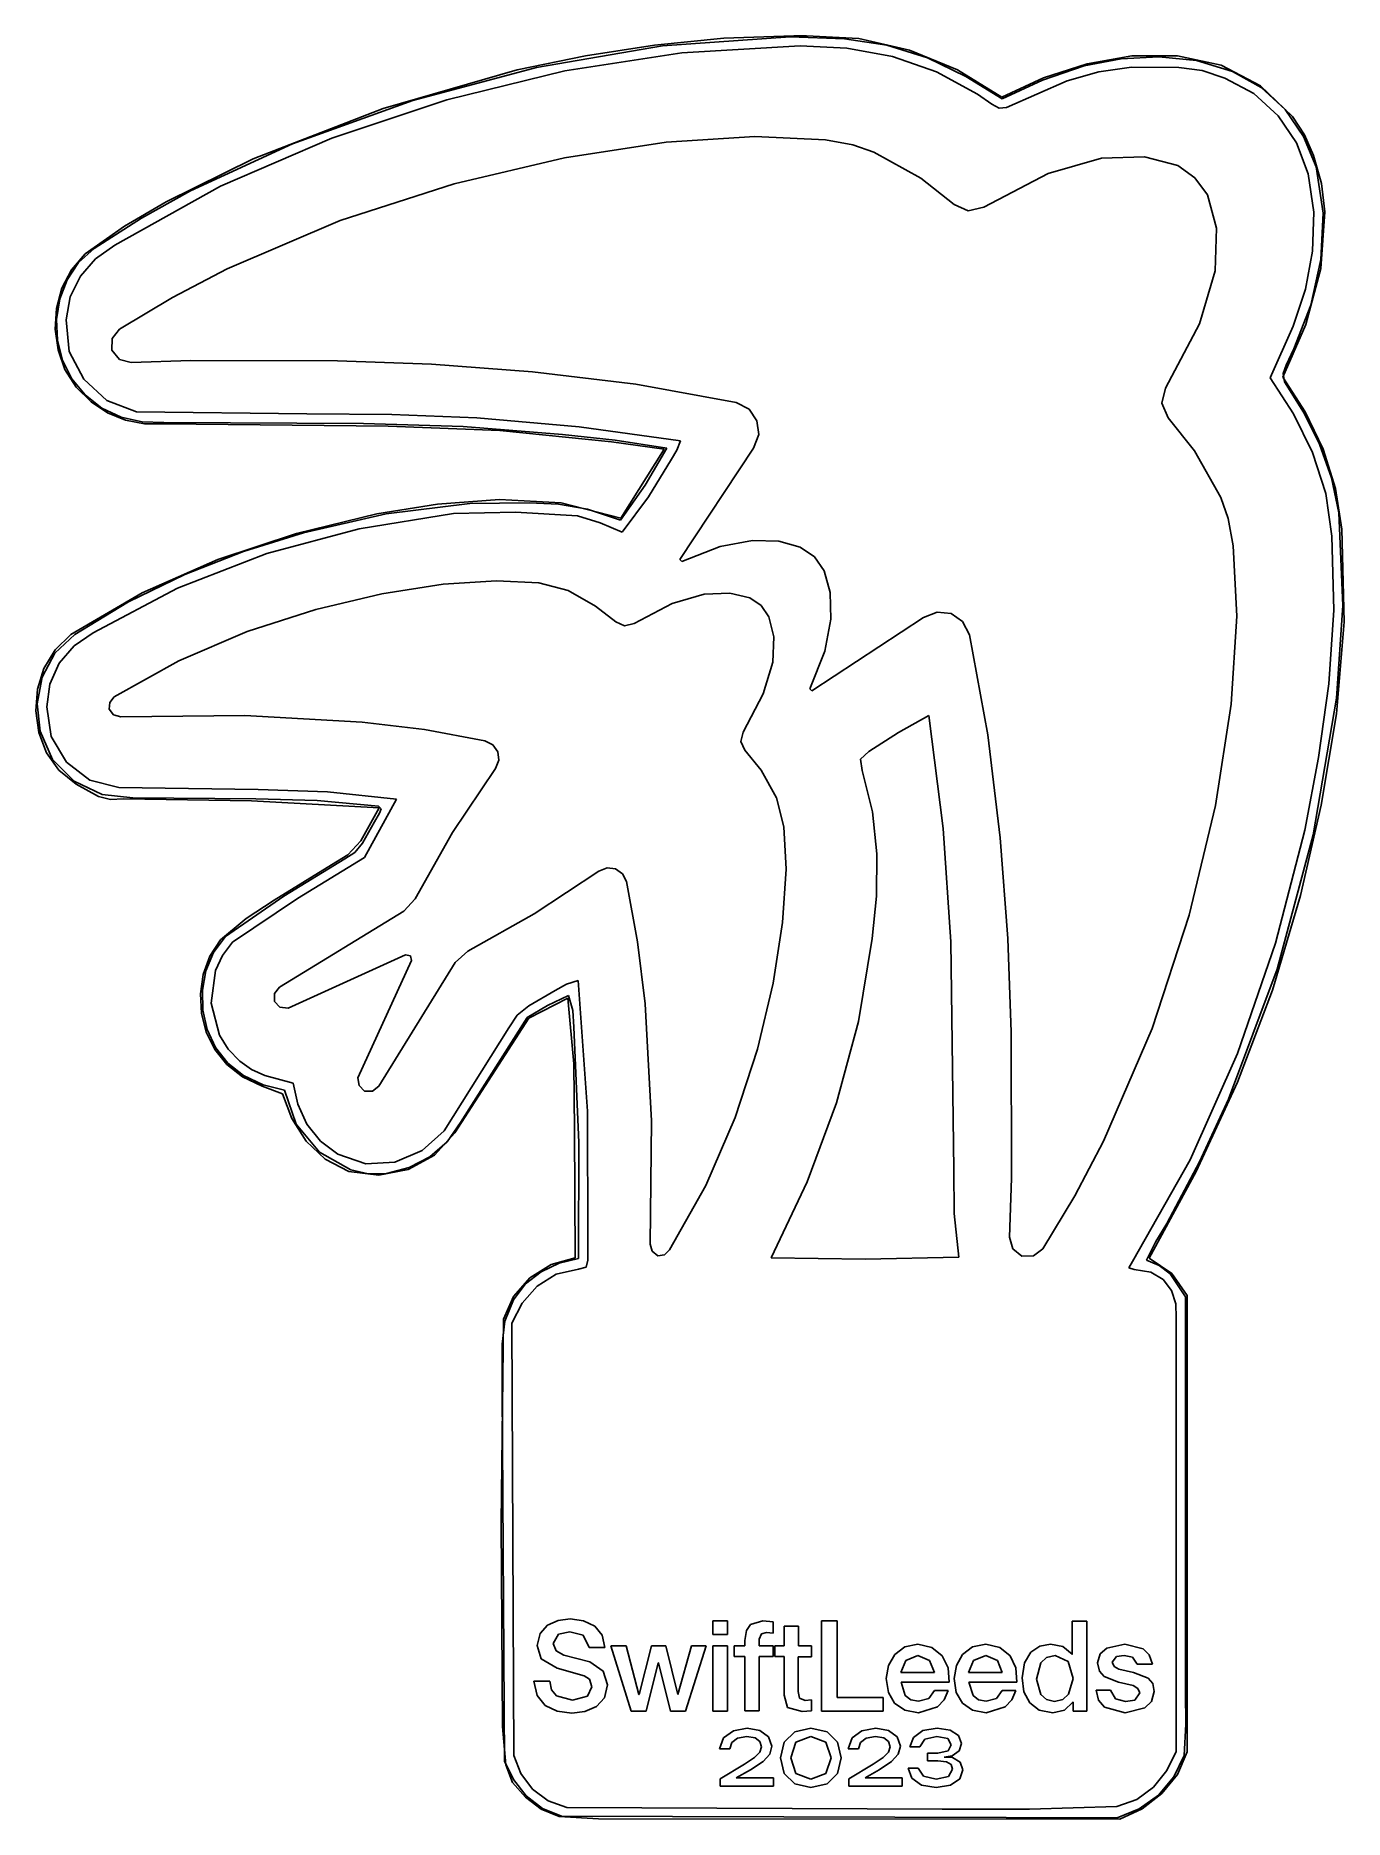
# Model space of a CAD drawing. Extents: x 0 to 55, y -25.4 to 49.6.
import ezdxf

# ---------------------------------------------------------------- set-up
doc = ezdxf.new("R2010")
doc.units = 0

msp = doc.modelspace()

# ---------------------------------------------------------------- linework, layer by layer
at = {"layer": 'Front Silk'}
for p, q in [((31.700822, 49.542389), (26.339729, 49.170948)), ((31.848116, 49.592242), (28.915617, 49.480564)), ((33.982938, 49.457293), (31.700822, 49.542389)), ((31.700822, 49.542389), (31.700822, 49.542389)), ((31.848129, 49.59223), (31.848116, 49.592242)), ((32.389725, 49.591538), (31.848129, 49.59223)), ((34.578057, 49.471), (32.389725, 49.591538)), ((23.10254, 48.749725), (20.233145, 48.149766)), ((26.339729, 49.170948), (21.044886, 48.258716)), ((22.231286, 48.108277), (27.151779, 48.872359)), ((25.998562, 49.196525), (23.10254, 48.749725)), ((28.915617, 49.480564), (25.998562, 49.196525)), ((27.151779, 48.872359), (32.121462, 49.167488)), ((32.121462, 49.167488), (34.07815, 49.069155)), ((32.121462, 49.167488), (32.121462, 49.167488)), ((35.760249, 49.200176), (33.982938, 49.457293)), ((34.07815, 49.069155), (36.003439, 48.713431)), ((36.70885, 48.985681), (34.578057, 49.471)), ((37.463055, 48.653992), (35.760249, 49.200176)), ((38.732196, 48.158958), (36.70885, 48.985681)), ((46.057141, 48.747763), (44.170597, 48.415452)), ((47.97845, 48.741276), (46.057141, 48.747763)), ((49.80689, 48.347316), (47.97845, 48.741276)), ((20.233145, 48.149766), (14.596603, 46.528779)), ((21.044886, 48.258716), (15.852108, 46.864551)), ((17.281139, 46.89662), (22.231286, 48.108277)), ((36.003439, 48.713431), (37.849199, 48.077158)), ((39.082952, 47.881033), (37.463055, 48.653992)), ((37.849199, 48.077158), (39.567301, 47.137183)), ((40.598188, 47.014206), (38.732196, 48.158958)), ((44.057769, 48.323129), (42.301439, 47.718133)), ((44.170597, 48.415452), (42.342914, 47.814286)), ((43.331325, 47.69535), (44.661693, 48.079325)), ((45.60895, 48.617376), (44.057769, 48.323129)), ((44.661693, 48.079325), (46.032826, 48.265095)), ((47.194183, 48.706811), (45.60895, 48.617376)), ((46.032826, 48.265095), (48.029169, 48.255129)), ((48.76579, 48.545482), (47.194183, 48.706811)), ((48.029169, 48.255129), (49.011581, 48.124142)), ((50.276089, 48.087432), (48.76579, 48.545482)), ((49.011581, 48.124142), (49.956938, 47.803845)), ((51.460627, 47.481185), (49.80689, 48.347316)), ((51.485361, 47.418853), (50.276089, 48.087432)), ((40.611536, 46.943595), (39.082952, 47.881033)), ((42.342914, 47.814286), (40.598188, 47.014206)), ((42.301439, 47.718133), (40.611536, 46.943595)), ((40.791937, 46.579551), (43.331325, 47.69535)), ((49.956938, 47.803845), (51.183515, 47.156201)), ((52.800835, 46.199023), (51.460627, 47.481185)), ((52.489869, 46.485292), (51.485361, 47.418853)), ((14.596603, 46.528779), (9.133672, 44.410375)), ((15.852108, 46.864551), (10.797208, 45.047309)), ((12.44224, 45.289668), (17.281139, 46.89662)), ((39.567301, 47.137183), (40.172046, 46.715726)), ((40.172046, 46.715726), (40.475455, 46.544876)), ((40.475455, 46.544876), (40.791937, 46.579551)), ((51.183515, 47.156201), (52.199954, 46.226247)), ((53.266589, 45.350175), (52.489869, 46.485292)), ((52.199954, 46.226247), (52.971413, 45.081221)), ((53.309982, 45.419475), (52.800835, 46.199023)), ((10.797208, 45.047309), (6.508378, 43.069507)), ((7.770134, 43.260725), (12.44224, 45.289668)), ((26.490375, 45.113862), (22.217065, 44.457461)), ((30.211668, 45.357668), (26.490375, 45.113862)), ((33.184702, 45.211384), (30.211668, 45.357668)), ((34.329296, 44.998991), (33.184702, 45.211384)), ((35.213236, 44.697515), (34.329296, 44.998991)), ((52.971413, 45.081221), (53.463049, 43.788361)), ((53.7925, 44.076926), (53.266589, 45.350175)), ((53.688688, 44.556971), (53.309982, 45.419475)), ((9.133672, 44.410375), (5.489012, 42.614835)), ((22.217065, 44.457461), (17.587979, 43.365959)), ((37.186001, 43.59726), (35.213236, 44.697515)), ((44.780908, 44.442456), (42.539582, 43.794181)), ((46.585513, 44.498093), (44.780908, 44.442456)), ((47.983517, 44.137385), (46.585513, 44.498093)), ((54.017102, 43.384099), (53.688688, 44.556971)), ((38.586515, 42.497006), (37.186001, 43.59726)), ((42.539582, 43.794181), (39.831418, 42.376978)), ((48.706363, 43.617265), (47.983517, 44.137385)), ((49.228419, 42.897098), (48.706363, 43.617265)), ((53.463049, 43.788361), (53.698376, 42.169657)), ((54.090172, 42.137854), (53.7925, 44.076926)), ((3.320362, 40.783096), (7.770134, 43.260725)), ((6.508378, 43.069507), (4.443277, 41.92598)), ((17.587979, 43.365959), (12.799359, 41.816852)), ((49.607412, 41.504278), (49.228419, 42.897098)), ((54.164726, 42.193817), (54.017102, 43.384099)), ((5.489012, 42.614835), (3.737989, 41.588156)), ((39.178848, 42.226943), (38.586515, 42.497006)), ((39.831418, 42.376978), (39.178848, 42.226943)), ((53.698376, 42.169657), (53.649645, 40.539433)), ((53.998232, 40.182206), (54.090172, 42.137854)), ((53.999686, 39.800936), (54.164726, 42.193817)), ((3.737989, 41.588156), (2.08131, 40.419929)), ((4.443277, 41.92598), (2.45988, 40.64839)), ((12.799359, 41.816852), (8.047446, 39.787633)), ((49.549684, 39.706363), (49.607412, 41.504278)), ((2.45988, 40.64839), (1.806305, 40.056157)), ((2.519123, 40.215882), (3.320362, 40.783096)), ((53.649645, 40.539433), (53.349212, 38.931634)), ((1.502248, 39.750454), (1.0994, 38.974148)), ((1.806305, 40.056157), (1.32552, 39.33611)), ((2.08131, 40.419929), (1.502248, 39.750454)), ((1.87818, 39.478972), (2.519123, 40.215882)), ((8.047446, 39.787633), (5.746579, 38.585949)), ((53.357727, 37.458149), (53.999686, 39.800936)), ((53.569638, 38.263192), (53.998232, 40.182206)), ((1.32552, 39.33611), (1.017656, 38.526901)), ((1.449733, 38.609047), (1.87818, 39.478972)), ((48.889586, 37.473347), (49.549684, 39.706363)), ((1.0994, 38.974148), (0.871885, 38.128985)), ((1.017656, 38.526901), (0.882841, 37.667183)), ((1.285981, 37.642788), (1.449733, 38.609047)), ((5.746579, 38.585949), (3.528481, 37.255797)), ((53.349212, 38.931634), (52.829434, 37.380202)), ((52.857347, 36.434026), (53.569638, 38.263192)), ((0.871885, 38.128985), (0.81882, 37.252937)), ((0.882841, 37.667183), (0.921205, 36.795608)), ((1.415233, 36.322064), (1.285981, 37.642788)), ((0.81882, 37.252937), (0.939324, 36.383978)), ((0.921205, 36.795608), (1.132878, 35.950828)), ((3.217255, 36.860706), (3.207216, 36.375594)), ((3.528481, 37.255797), (3.217255, 36.860706)), ((47.461463, 34.775223), (48.889586, 37.473347)), ((52.829434, 37.380202), (51.863714, 35.213244)), ((52.403005, 35.245276), (53.357727, 37.458149)), ((0.939324, 36.383978), (1.232516, 35.560082)), ((2.021271, 35.1476), (1.415233, 36.322064)), ((3.207216, 36.375594), (3.518441, 35.980502)), ((52.537985, 35.746456), (52.857347, 36.434026)), ((1.132878, 35.950828), (1.51799, 35.171497)), ((1.232516, 35.560082), (1.697515, 34.819221)), ((3.518441, 35.980502), (4.010378, 35.855473)), ((4.010378, 35.855473), (6.513986, 35.936117)), ((6.513986, 35.936117), (12.684532, 35.930491)), ((12.684532, 35.930491), (16.629596, 35.779284)), ((16.629596, 35.779284), (20.873023, 35.467258)), ((20.873023, 35.467258), (25.208688, 34.947998)), ((53.342524, 33.781754), (52.403005, 35.245276)), ((52.414691, 35.398406), (52.537985, 35.746456)), ((52.463288, 35.044461), (52.414691, 35.398406)), ((1.51799, 35.171497), (2.07667, 34.496266)), ((1.697515, 34.819221), (2.333438, 34.19937)), ((2.997812, 34.255478), (2.021271, 35.1476)), ((2.07667, 34.496266), (2.781508, 33.929502)), ((25.208688, 34.947998), (29.430467, 34.175085)), ((47.310868, 34.140076), (47.461463, 34.775223)), ((51.863714, 35.213244), (52.845342, 33.691458)), ((53.262349, 33.768837), (52.463288, 35.044461)), ((2.333438, 34.19937), (3.014676, 33.734407)), ((2.781508, 33.929502), (3.595385, 33.553422)), ((4.238575, 33.781777), (2.997812, 34.255478)), ((11.390462, 33.701686), (4.238575, 33.781777)), ((29.430467, 34.175085), (29.972602, 33.891894)), ((29.972602, 33.891894), (30.303906, 33.409908)), ((47.581935, 33.534936), (47.310868, 34.140076)), ((53.935334, 32.42284), (53.262349, 33.768837)), ((54.088374, 32.21457), (53.342524, 33.781754)), ((3.014676, 33.734407), (3.7708, 33.428385)), ((3.595385, 33.553422), (4.47594, 33.358351)), ((3.7708, 33.428385), (4.575008, 33.277503)), ((4.47594, 33.358351), (5.380807, 33.334613)), ((4.575008, 33.277503), (5.400495, 33.277959)), ((5.380807, 33.334613), (13.768049, 33.291645)), ((5.400495, 33.277959), (14.809796, 33.180499)), ((14.96697, 33.672209), (11.390462, 33.701686)), ((13.768049, 33.291645), (17.957966, 33.169671)), ((14.809796, 33.180499), (19.507674, 32.992848)), ((18.540045, 33.52225), (14.96697, 33.672209)), ((17.957966, 33.169671), (22.137324, 32.828918)), ((22.828798, 33.155028), (18.540045, 33.52225)), ((19.507674, 32.992848), (24.188684, 32.526552)), ((27.088625, 32.559849), (22.828798, 33.155028)), ((30.303906, 33.409908), (30.379202, 32.830399)), ((48.686284, 32.139614), (47.581935, 33.534936)), ((52.845342, 33.691458), (53.650679, 32.068303)), ((22.137324, 32.828918), (24.340246, 32.590281)), ((24.188684, 32.526552), (26.399452, 32.210165)), ((24.340246, 32.590281), (26.513093, 32.254484)), ((26.513093, 32.254484), (25.600747, 30.705275)), ((26.942336, 32.17591), (27.088625, 32.559849)), ((30.153313, 32.25464), (27.061137, 27.573558)), ((30.379202, 32.830399), (30.153313, 32.25464)), ((54.442712, 31.010632), (53.935334, 32.42284)), ((26.399452, 32.210165), (24.585573, 29.316616)), ((25.742477, 30.210336), (26.713351, 31.792055)), ((26.713351, 31.792055), (26.942336, 32.17591)), ((49.790632, 30.174159), (48.686284, 32.139614)), ((53.650679, 32.068303), (54.210372, 30.354542)), ((54.611354, 30.563078), (54.088374, 32.21457)), ((54.744951, 29.536375), (54.442712, 31.010632)), ((19.490051, 30.097021), (16.889445, 29.894053)), ((22.074189, 29.952548), (19.490051, 30.097021)), ((25.600747, 30.705275), (24.577279, 29.233654)), ((24.641296, 28.725594), (25.742477, 30.210336)), ((50.099847, 29.293936), (49.790632, 30.174159)), ((54.210372, 30.354542), (54.455066, 28.560936)), ((54.882262, 28.846628), (54.611354, 30.563078)), ((14.328652, 29.48766), (10.954757, 28.664491)), ((14.721783, 29.490986), (11.258182, 28.69162)), ((13.588904, 28.864779), (17.55226, 29.509774)), ((16.889445, 29.894053), (14.328652, 29.48766)), ((18.245034, 29.931234), (14.721783, 29.490986)), ((17.55226, 29.509774), (20.160144, 29.559594)), ((20.727199, 29.957267), (18.245034, 29.931234)), ((20.160144, 29.559594), (22.760286, 29.408038)), ((21.964544, 29.895911), (20.727199, 29.957267)), ((23.185766, 29.696136), (21.964544, 29.895911)), ((24.585573, 29.316616), (22.074189, 29.952548)), ((22.760286, 29.408038), (23.718629, 29.119)), ((24.577279, 29.233654), (23.185766, 29.696136)), ((50.317943, 28.154785), (50.099847, 29.293936)), ((54.924493, 25.637941), (54.744951, 29.536375)), ((10.954757, 28.664491), (7.651321, 27.574718)), ((11.258182, 28.69162), (8.737781, 27.904675)), ((9.708534, 27.822659), (13.588904, 28.864779)), ((23.718629, 29.119), (24.641296, 28.725594)), ((54.455066, 28.560936), (54.541778, 25.448111)), ((54.980351, 24.958606), (54.882262, 28.846628)), ((5.966512, 26.370451), (9.708534, 27.822659)), ((8.737781, 27.904675), (6.273477, 26.948361)), ((27.141454, 27.493539), (28.755309, 28.121809)), ((28.755309, 28.121809), (30.113155, 28.378744)), ((30.113155, 28.378744), (31.230052, 28.34311)), ((31.230052, 28.34311), (32.121059, 28.093678)), ((32.121059, 28.093678), (32.723433, 27.693585)), ((50.470183, 25.196754), (50.317943, 28.154785)), ((7.651321, 27.574718), (4.475371, 26.173316)), ((27.061137, 27.573558), (27.141454, 27.493539)), ((32.723433, 27.693585), (33.125014, 27.093447)), ((33.125014, 27.093447), (33.375374, 26.183236)), ((2.418205, 24.495193), (5.966512, 26.370451)), ((6.273477, 26.948361), (3.898099, 25.797247)), ((17.117757, 26.534123), (14.548892, 26.138094)), ((19.355317, 26.68072), (17.117757, 26.534123)), ((21.144863, 26.591012), (19.355317, 26.68072)), ((22.369686, 26.278127), (21.144863, 26.591012)), ((23.524231, 25.617974), (22.369686, 26.278127)), ((4.475371, 26.173316), (1.483931, 24.415263)), ((3.898099, 25.797247), (1.644476, 24.425901)), ((14.548892, 26.138094), (11.765433, 25.479504)), ((24.377591, 24.957821), (23.524231, 25.617974)), ((26.74692, 25.727374), (25.140596, 24.877803)), ((28.082178, 26.123091), (26.74692, 25.727374)), ((29.161427, 26.166226), (28.082178, 26.123091)), ((29.999728, 25.958053), (29.161427, 26.166226)), ((30.481626, 25.637979), (29.999728, 25.958053)), ((30.802891, 25.157867), (30.481626, 25.637979)), ((33.375374, 26.183236), (33.411139, 25.062977)), ((54.659229, 21.742795), (54.924493, 25.637941)), ((11.765433, 25.479504), (8.884088, 24.545226)), ((24.744034, 24.782781), (24.377591, 24.957821)), ((25.140596, 24.877803), (24.744034, 24.782781)), ((31.011839, 24.328301), (30.802891, 25.157867)), ((32.602958, 22.05228), (37.301457, 25.132993)), ((33.411139, 25.062977), (33.153249, 23.717665)), ((37.301457, 25.132993), (37.879357, 25.363671)), ((37.879357, 25.363671), (38.461022, 25.298031)), ((38.461022, 25.298031), (38.944802, 24.96983)), ((38.944802, 24.96983), (39.229047, 24.412827)), ((50.226175, 21.494172), (50.470183, 25.196754)), ((54.541778, 25.448111), (54.332259, 22.342298)), ((54.655239, 21.084056), (54.980351, 24.958606)), ((1.644476, 24.425901), (0.808191, 23.635526)), ((1.483931, 24.415263), (0.814114, 23.778357)), ((1.614259, 23.949956), (2.418205, 24.495193)), ((8.884088, 24.545226), (6.021567, 23.32213)), ((30.968544, 23.262429), (31.011839, 24.328301)), ((39.229047, 24.412827), (40.004836, 20.205047)), ((0.808191, 23.635526), (0.277363, 22.628363)), ((0.814114, 23.778357), (0.344021, 22.998658)), ((0.990743, 23.21264), (1.614259, 23.949956)), ((6.021567, 23.32213), (3.294579, 21.79709)), ((30.571355, 21.933997), (30.968544, 23.262429)), ((33.153249, 23.717665), (32.522641, 22.132298)), ((0.277363, 22.628363), (0.066131, 21.503848)), ((0.344021, 22.998658), (0.073397, 22.126326)), ((0.592422, 22.337147), (0.990743, 23.21264)), ((0.073397, 22.126326), (0.001986, 21.211523)), ((0.464063, 21.377382), (0.592422, 22.337147)), ((3.294579, 21.79709), (3.118888, 21.567036)), ((29.718622, 20.316748), (30.571355, 21.933997)), ((32.522641, 22.132298), (32.602958, 22.05228)), ((53.674582, 15.995272), (54.659229, 21.742795)), ((54.332259, 22.342298), (53.899861, 19.254266)), ((0.001986, 21.211523), (0.12953, 20.304409)), ((0.066131, 21.503848), (0.188634, 20.361417)), ((0.648335, 20.139289), (0.464063, 21.377382)), ((3.118888, 21.567036), (3.093789, 21.27697)), ((3.093789, 21.27697), (3.2745, 21.041916)), ((3.2745, 21.041916), (3.575686, 20.956896)), ((3.575686, 20.956896), (8.786202, 21.011908)), ((8.786202, 21.011908), (13.718121, 20.737469)), ((36.247709, 20.307034), (37.522556, 21.016252)), ((37.522556, 21.016263), (38.129054, 16.272447)), ((37.522556, 21.016252), (37.522556, 21.016263)), ((49.564743, 17.241142), (50.226175, 21.494172)), ((54.00721, 17.241719), (54.655239, 21.084056)), ((0.12953, 20.304409), (0.455774, 19.455145)), ((0.188634, 20.361417), (0.706752, 19.1715)), ((13.718121, 20.737469), (16.330909, 20.424662)), ((16.330909, 20.424662), (18.875929, 19.956664)), ((29.623245, 19.921656), (29.718622, 20.316748)), ((35.003395, 19.498882), (36.247709, 20.307034)), ((1.292154, 19.062922), (0.648335, 20.139289)), ((18.875929, 19.956664), (19.210371, 19.786624)), ((19.210371, 19.786624), (19.413044, 19.496557)), ((19.413044, 19.496557), (19.457595, 19.146477)), ((29.798936, 19.556572), (29.623245, 19.921656)), ((30.476605, 18.721378), (29.798936, 19.556572)), ((34.656902, 19.181565), (35.003395, 19.498882)), ((40.004836, 20.205047), (40.526029, 15.881446)), ((0.455774, 19.455145), (0.980461, 18.713892)), ((0.706752, 19.1715), (1.618769, 18.257547)), ((2.279516, 18.295903), (1.292154, 19.062922)), ((19.317669, 18.796396), (17.510553, 16.100772)), ((19.457595, 19.146477), (19.317669, 18.796396)), ((34.729369, 18.703643), (34.656902, 19.181565)), ((53.899861, 19.254266), (53.317933, 16.194783)), ((0.980461, 18.713892), (1.703336, 18.130811)), ((1.618769, 18.257547), (2.789625, 17.694688)), ((1.703336, 18.130811), (2.643287, 17.619265)), ((3.494415, 17.985854), (2.279516, 18.295903)), ((31.124156, 17.556107), (30.476605, 18.721378)), ((35.15806, 16.971963), (34.729369, 18.703643)), ((2.643287, 17.619265), (3.151374, 17.492773)), ((2.789625, 17.694688), (4.084261, 17.558055)), ((3.151374, 17.492773), (3.695666, 17.511557)), ((9.342234, 17.910336), (3.494415, 17.985854)), ((3.695666, 17.511557), (9.071266, 17.430595)), ((4.084261, 17.558055), (9.251594, 17.519284)), ((9.071266, 17.430595), (14.430137, 17.132597)), ((9.251594, 17.519284), (11.832667, 17.442807)), ((12.262238, 17.808928), (9.342234, 17.910336)), ((11.832667, 17.442807), (14.403867, 17.213184)), ((15.166028, 17.49506), (12.262238, 17.808928)), ((13.810895, 15.042958), (15.166028, 17.49506)), ((31.438205, 16.335817), (31.124156, 17.556107)), ((14.430137, 17.132597), (13.657936, 15.753072)), ((14.229531, 16.547803), (13.72726, 15.6539)), ((14.445077, 16.917751), (14.229531, 16.547803)), ((14.403867, 17.213184), (14.519311, 17.099842)), ((14.519311, 17.099842), (14.445077, 16.917751)), ((35.340202, 15.202037), (35.15806, 16.971963)), ((48.464709, 12.631771), (49.564743, 17.241142)), ((53.136548, 13.450337), (54.00721, 17.241719)), ((13.657936, 15.753072), (13.110848, 15.165389)), ((17.510553, 16.100772), (15.944387, 13.315128)), ((31.528247, 14.552882), (31.438205, 16.335817)), ((38.129054, 16.272447), (38.448867, 11.503016)), ((40.526029, 15.881446), (40.839215, 11.648795)), ((53.317933, 16.194783), (52.091264, 11.449651)), ((52.16555, 10.359469), (53.674582, 15.995272)), ((11.002857, 13.323162), (13.810895, 15.042958)), ((13.110848, 15.165389), (12.428922, 14.737102)), ((13.416911, 15.263215), (12.98392, 14.991308)), ((13.72726, 15.6539), (13.416911, 15.263215)), ((35.320383, 13.417534), (35.340202, 15.202037)), ((12.428922, 14.737102), (10.023255, 13.261305)), ((12.98392, 14.991308), (10.432913, 13.427421)), ((20.949092, 12.674979), (23.654745, 14.475395)), ((23.654745, 14.475395), (24.006129, 14.614803)), ((24.006129, 14.614803), (24.357512, 14.570417)), ((24.357512, 14.570417), (24.648659, 14.368495)), ((24.648659, 14.368495), (24.819331, 14.035293)), ((31.381105, 12.323585), (31.528247, 14.552882)), ((24.819331, 14.035293), (25.289071, 11.499698)), ((10.432913, 13.427421), (7.972489, 11.734032)), ((8.272322, 11.489023), (11.002857, 13.323162)), ((10.023255, 13.261305), (8.844711, 12.488952)), ((15.462489, 12.795008), (10.241934, 9.594268)), ((15.944387, 13.315128), (15.462489, 12.795008)), ((35.14319, 11.642124), (35.320383, 13.417534)), ((51.960711, 9.478915), (53.136548, 13.450337)), ((8.844711, 12.488952), (7.764313, 11.591443)), ((18.153083, 11.114617), (20.949092, 12.674979)), ((30.983602, 9.764206), (31.381105, 12.323585)), ((46.904895, 7.860163), (48.464709, 12.631771)), ((7.764313, 11.591443), (7.316605, 10.898349)), ((7.972489, 11.734032), (7.47254, 11.056567)), ((7.849935, 10.931926), (8.272322, 11.489023)), ((25.289071, 11.499698), (25.603042, 8.896573)), ((34.565899, 8.150901), (35.14319, 11.642124)), ((38.448867, 11.503016), (38.572141, 1.938186)), ((40.839215, 11.648795), (40.990985, 7.713864)), ((52.091264, 11.449651), (50.493942, 6.81285)), ((7.316605, 10.898349), (7.035947, 10.129618)), ((7.47254, 11.056567), (7.150805, 10.289642)), ((7.561023, 10.301526), (7.849935, 10.931926)), ((10.603357, 8.714064), (15.542806, 10.954582)), ((15.783755, 10.714525), (13.5349, 5.793189)), ((14.418378, 5.433105), (17.631028, 10.634508)), ((15.542806, 10.954582), (15.743596, 10.914571)), ((15.743596, 10.914571), (15.783755, 10.714525)), ((17.631028, 10.634508), (18.153083, 11.114617)), ((7.035947, 10.129618), (6.919378, 9.319296)), ((7.150805, 10.289642), (7.003097, 9.470214)), ((7.379676, 8.928919), (7.561023, 10.301526)), ((22.790779, 9.87244), (22.297803, 9.729862)), ((23.184809, 4.392854), (22.790779, 9.87244)), ((30.322562, 6.991028), (30.983602, 9.764206)), ((50.119252, 4.897545), (52.16555, 10.359469)), ((6.919378, 9.319296), (6.963936, 8.501428)), ((7.003097, 9.470214), (7.025228, 8.635241)), ((10.241934, 9.594268), (10.036124, 9.339208)), ((10.036124, 9.339208), (10.041144, 8.994127)), ((21.819913, 9.451761), (20.715288, 8.812275)), ((20.71796, 8.292144), (22.36451, 9.137923)), ((21.500293, 8.8276), (22.382586, 9.241639)), ((22.297803, 9.729862), (21.819913, 9.451761)), ((22.36451, 9.137923), (22.609683, 6.372057)), ((22.382586, 9.241639), (22.568717, 8.61317)), ((50.492371, 5.607939), (51.960711, 9.478915)), ((6.963936, 8.501428), (7.166659, 7.71006)), ((7.025228, 8.635241), (7.213008, 7.821681)), ((7.72038, 7.587408), (7.379676, 8.928919)), ((10.041144, 8.994127), (10.262013, 8.764074)), ((10.262013, 8.764074), (10.603357, 8.714064)), ((17.851775, 3.904164), (20.645864, 8.328156)), ((19.169305, 5.886734), (20.71796, 8.292144)), ((20.227281, 8.420375), (19.876126, 7.890906)), ((20.715288, 8.812275), (20.227281, 8.420375)), ((20.645864, 8.328156), (21.500293, 8.8276)), ((22.568717, 8.61317), (22.61094, 7.924283)), ((25.603042, 8.896573), (25.878501, 3.982868)), ((7.166659, 7.71006), (7.524586, 6.979239)), ((7.213008, 7.821681), (7.562249, 7.06649)), ((8.084031, 6.995878), (7.72038, 7.587408)), ((19.876126, 7.890906), (17.165547, 3.554973)), ((22.61094, 7.924283), (22.822141, 3.064482)), ((33.649031, 4.735742), (34.565899, 8.150901)), ((40.990985, 7.713864), (40.996633, 1.564248)), ((44.864126, 3.120424), (46.904895, 7.860163)), ((7.524586, 6.979239), (8.034754, 6.34301)), ((7.562249, 7.06649), (8.068762, 6.406626)), ((8.575233, 6.493199), (8.084031, 6.995878)), ((29.384807, 4.120332), (30.322562, 6.991028)), ((50.493942, 6.81285), (48.501004, 2.334696)), ((8.034754, 6.34301), (8.694203, 5.835419)), ((8.068762, 6.406626), (8.72836, 5.879046)), ((9.074576, 6.131979), (8.575233, 6.493199)), ((9.634769, 5.889486), (9.074576, 6.131979)), ((22.609683, 6.372057), (22.644649, 3.583439)), ((8.694203, 5.835419), (9.520785, 5.435519)), ((8.72836, 5.879046), (9.556148, 5.488832)), ((9.520785, 5.435519), (10.368181, 5.112467)), ((9.556148, 5.488832), (10.449483, 5.276093)), ((10.814894, 5.564658), (9.634769, 5.889486)), ((10.449483, 5.276093), (10.947397, 3.846234)), ((11.011445, 4.675528), (10.814894, 5.564658)), ((13.5349, 5.793189), (13.585098, 5.468113)), ((13.585098, 5.468113), (13.816007, 5.233059)), ((14.147311, 5.228058), (14.418378, 5.433105)), ((17.606558, 3.47123), (19.169305, 5.886734)), ((48.758454, 1.846075), (50.492371, 5.607939)), ((10.368181, 5.112467), (10.756854, 4.072055)), ((11.395647, 3.84338), (11.011445, 4.675528)), ((13.816007, 5.233059), (14.147311, 5.228058)), ((32.420092, 1.417459), (33.649031, 4.735742)), ((48.890603, 2.251213), (50.119252, 4.897545)), ((10.756854, 4.072055), (11.361082, 3.131045)), ((10.947397, 3.846234), (11.923192, 2.669485)), ((11.960779, 3.12518), (11.395647, 3.84338)), ((17.296063, 3.100792), (17.851775, 3.904164)), ((23.193011, -1.105583), (23.184809, 4.392854)), ((25.878501, 3.982868), (25.823284, -1.208431)), ((28.157161, 1.2684), (29.384807, 4.120332)), ((11.361082, 3.131045), (12.166168, 2.36617)), ((12.70012, 2.577894), (11.960779, 3.12518)), ((17.165547, 3.554973), (16.238178, 2.735435)), ((16.557631, 2.470468), (17.296063, 3.100792)), ((16.756276, 2.533772), (17.606558, 3.47123)), ((22.644649, 3.583439), (22.659905, -1.773057)), ((22.822141, 3.064482), (22.80947, -1.800666)), ((43.656765, 0.823164), (44.864126, 3.120424)), ((11.923192, 2.669485), (13.236136, 1.919456)), ((12.166168, 2.36617), (13.157412, 1.854162)), ((13.872882, 2.17215), (12.70012, 2.577894)), ((15.096429, 2.249579), (13.872882, 2.17215)), ((16.238178, 2.735435), (15.096429, 2.249579)), ((15.653757, 1.936202), (16.756276, 2.533772)), ((15.689703, 2.023391), (16.557631, 2.470468)), ((48.501004, 2.334696), (46.087489, -1.934495)), ((47.522806, -0.328338), (48.890603, 2.251213)), ((13.157412, 1.854162), (14.415352, 1.701879)), ((13.236136, 1.919456), (13.975061, 1.758716)), ((13.975061, 1.758716), (14.7455, 1.76976)), ((14.415352, 1.701879), (15.653757, 1.936202)), ((14.7455, 1.76976), (15.689703, 2.023391)), ((38.572141, 1.938186), (38.584392, 0.080562)), ((40.996633, 1.564248), (40.91569, -0.913231)), ((46.785884, -1.79801), (48.758454, 1.846075)), ((26.626446, -1.448487), (28.157161, 1.2684)), ((30.906586, -1.783135), (32.420092, 1.417459)), ((42.321224, -1.39334), (43.656765, 0.823164)), ((38.584392, 0.080562), (38.787593, -1.745487)), ((47.065375, -1.096446), (47.522806, -0.328338)), ((23.204173, -1.869144), (23.193011, -1.105583)), ((25.823284, -1.208431), (25.90862, -1.493497)), ((25.90862, -1.493497), (26.144549, -1.688541)), ((26.415616, -1.658535), (26.626446, -1.448487)), ((26.626446, -1.448487), (26.626446, -1.448487)), ((40.91569, -0.913231), (41.056243, -1.403345)), ((41.056243, -1.403345), (41.437744, -1.713414)), ((41.924661, -1.688408), (42.321224, -1.39334)), ((42.321224, -1.39334), (42.321224, -1.39334)), ((46.665838, -1.873937), (47.065375, -1.096446)), ((21.655456, -2.058191), (20.767379, -2.620547)), ((21.994391, -2.004347), (21.239485, -2.361521)), ((22.659905, -1.773057), (21.655456, -2.058191)), ((22.80947, -1.800666), (21.994391, -2.004347)), ((22.805258, -2.258212), (23.128115, -2.176369)), ((23.128115, -2.176369), (23.204173, -1.869144)), ((26.144549, -1.688541), (26.415616, -1.658535)), ((34.849261, -1.839043), (30.906586, -1.783135)), ((38.787593, -1.745487), (34.849261, -1.839043)), ((41.437744, -1.713414), (41.924661, -1.688408)), ((46.087489, -1.934495), (45.931132, -2.203103)), ((45.931132, -2.203103), (46.146919, -2.272106)), ((47.206991, -2.099705), (46.665838, -1.873937)), ((47.730529, -2.430388), (46.785884, -1.79801)), ((47.668803, -2.448355), (47.206991, -2.099705)), ((20.767379, -2.620547), (20.073625, -3.404102)), ((20.586423, -2.873175), (20.076876, -3.540297)), ((20.441016, -3.6796), (21.071917, -2.964279)), ((21.239485, -2.361521), (20.586423, -2.873175)), ((21.071917, -2.964279), (21.87101, -2.463944)), ((21.87101, -2.463944), (22.805258, -2.258212)), ((46.146919, -2.272106), (46.853985, -2.378261)), ((46.853985, -2.378261), (47.368328, -2.683665)), ((47.368328, -2.683665), (47.718329, -3.146508)), ((48.311388, -3.415228), (47.668803, -2.448355)), ((48.37311, -3.36469), (47.730529, -2.430388)), ((20.073625, -3.404102), (19.652147, -4.352828)), ((20.076876, -3.540297), (19.711251, -4.440583)), ((20.011342, -4.530287), (20.441016, -3.6796)), ((47.718329, -3.146508), (47.900485, -3.705704)), ((47.900485, -3.705704), (47.911294, -4.300168)), ((48.311388, -20.061446), (48.311388, -3.415228)), ((48.378375, -22.541888), (48.37311, -3.36469)), ((19.652147, -4.352828), (19.559348, -12.9149)), ((19.711251, -4.440583), (19.60099, -5.400749)), ((47.911294, -4.300168), (47.911558, -22.530501)), ((20.089766, -22.693537), (20.011342, -4.530287)), ((19.60099, -5.400749), (19.600808, -7.357131)), ((19.600808, -7.357131), (19.691681, -22.928738)), ((19.559348, -12.9149), (19.617446, -21.477587)), ((48.319675, -21.384748), (48.311388, -20.061446)), ((19.617446, -21.477587), (19.758036, -23.092255)), ((28.904542, -21.955297), (29.312548, -21.654427)), ((29.312548, -21.654427), (29.890826, -21.545601)), ((29.890826, -21.545601), (30.430551, -21.641623)), ((30.430551, -21.641623), (30.79358, -21.910487)), ((31.44896, -22.137738), (31.889092, -21.702438)), ((31.889092, -21.702438), (32.570173, -21.545601)), ((32.570173, -21.545601), (33.248043, -21.702438)), ((33.248043, -21.702438), (33.688177, -22.137738)), ((34.308216, -21.955297), (34.716222, -21.654427)), ((34.716222, -21.654427), (35.2945, -21.545601)), ((35.2945, -21.545601), (35.834225, -21.641623)), ((35.834225, -21.641623), (36.197254, -21.910487)), ((36.881545, -21.932892), (37.273491, -21.651225)), ((37.273491, -21.651225), (37.877467, -21.545601)), ((37.877467, -21.545601), (38.417193, -21.62882)), ((38.417193, -21.62882), (38.773798, -21.856073)), ((48.245838, -22.692148), (48.319675, -21.384748)), ((28.734273, -22.416203), (28.904542, -21.955297)), ((29.161553, -22.416203), (28.734273, -22.416203)), ((29.251509, -22.153742), (29.161553, -22.416203)), ((29.482818, -21.961697), (29.251509, -22.153742)), ((29.877975, -21.891281), (29.482818, -21.961697)), ((30.224941, -21.948894), (29.877975, -21.891281)), ((30.430551, -22.105731), (30.224941, -21.948894)), ((30.498017, -22.329783), (30.430551, -22.105731)), ((30.430551, -22.553834), (30.498017, -22.329783)), ((30.79358, -21.910487), (30.925298, -22.310579)), ((30.925298, -22.310579), (30.838557, -22.637053)), ((31.294751, -22.790689), (31.44896, -22.137738)), ((31.943707, -22.131337), (31.722034, -22.790689)), ((32.570173, -21.894483), (31.943707, -22.131337)), ((33.193428, -22.131337), (32.570173, -21.894483)), ((33.415101, -22.790689), (33.193428, -22.131337)), ((33.688177, -22.137738), (33.842384, -22.790689)), ((34.137947, -22.416203), (34.308216, -21.955297)), ((34.565227, -22.416203), (34.137947, -22.416203)), ((34.655183, -22.153742), (34.565227, -22.416203)), ((34.886492, -21.961697), (34.655183, -22.153742)), ((35.281649, -21.891281), (34.886492, -21.961697)), ((35.628615, -21.948894), (35.281649, -21.891281)), ((35.834225, -22.105731), (35.628615, -21.948894)), ((35.901691, -22.329783), (35.834225, -22.105731)), ((35.834225, -22.553834), (35.901691, -22.329783)), ((36.197254, -21.910487), (36.328972, -22.310579)), ((36.328972, -22.310579), (36.242231, -22.637053)), ((36.720914, -22.329783), (36.881545, -21.932892)), ((37.148189, -22.329783), (36.720914, -22.329783)), ((37.363436, -22.00651), (37.148189, -22.329783)), ((37.85497, -21.891281), (37.363436, -22.00651)), ((38.317593, -21.987304), (37.85497, -21.891281)), ((38.468588, -22.252966), (38.317593, -21.987304)), ((38.333656, -22.505823), (38.468588, -22.252966)), ((38.773798, -21.856073), (38.899091, -22.198552)), ((38.899091, -22.198552), (38.799497, -22.499423)), ((19.691681, -22.928738), (20.074469, -23.705957)), ((19.758036, -23.092255), (20.035937, -23.834157)), ((20.379881, -23.453633), (20.089766, -22.693537)), ((28.75676, -23.683696), (29.781595, -23.062752)), ((29.781595, -23.062752), (30.205664, -22.781087)), ((30.559057, -22.944324), (30.035394, -23.293206)), ((30.205664, -22.781087), (30.430551, -22.553834)), ((30.838557, -22.637053), (30.559057, -22.944324)), ((31.44896, -23.446841), (31.294751, -22.790689)), ((31.722034, -22.790689), (31.943707, -23.453244)), ((33.193428, -23.453244), (33.415101, -22.790689)), ((33.842384, -22.790689), (33.688177, -23.446841)), ((34.160433, -23.683696), (35.185269, -23.062752)), ((35.185269, -23.062752), (35.609338, -22.781087)), ((35.962731, -22.944324), (35.439068, -23.293206)), ((35.609338, -22.781087), (35.834225, -22.553834)), ((36.242231, -22.637053), (35.962731, -22.944324)), ((36.814074, -23.65169), (36.65344, -23.225991)), ((36.65344, -23.225991), (37.080723, -23.225991)), ((37.080723, -23.225991), (37.299182, -23.571672)), ((37.463027, -22.915519), (37.463027, -22.601845)), ((37.463027, -22.601845), (37.899949, -22.601845)), ((37.899949, -22.915519), (37.463027, -22.915519)), ((37.899949, -22.601845), (38.333656, -22.505823)), ((38.26619, -22.957127), (37.899949, -22.915519)), ((38.503934, -22.70747), (38.167275, -22.760882)), ((38.167275, -22.760882), (38.513565, -22.777888)), ((38.462161, -23.078756), (38.26619, -22.957127)), ((38.523203, -23.270801), (38.462161, -23.078756)), ((38.799497, -22.499423), (38.503934, -22.70747)), ((38.513565, -22.777888), (38.838041, -22.976334)), ((38.838041, -22.976334), (38.953696, -23.299609)), ((47.911558, -22.530501), (47.521033, -23.326907)), ((47.818837, -23.598577), (48.245838, -22.692148)), ((47.972095, -23.496707), (48.378375, -22.541888)), ((20.035937, -23.834157), (20.575888, -24.445748)), ((20.074469, -23.705957), (20.611727, -24.393283)), ((20.873923, -24.112285), (20.379881, -23.453633)), ((28.75676, -23.990967), (28.75676, -23.683696)), ((30.035394, -23.293206), (29.436495, -23.638886)), ((29.436495, -23.638886), (30.999191, -23.638886)), ((30.999191, -23.638886), (30.999191, -23.990967)), ((31.889092, -23.882141), (31.44896, -23.446841)), ((32.570173, -24.035777), (31.889092, -23.882141)), ((31.943707, -23.453244), (32.570173, -23.686898)), ((32.570173, -23.686898), (33.193428, -23.453244)), ((32.570173, -23.686898), (32.570173, -23.686898)), ((33.248043, -23.882141), (32.570173, -24.035777)), ((33.688177, -23.446841), (33.248043, -23.882141)), ((34.160433, -23.990967), (34.160433, -23.683696)), ((35.439068, -23.293206), (34.848429, -23.638886)), ((34.848429, -23.638886), (36.402864, -23.638886)), ((36.402864, -23.638886), (36.402864, -23.990967)), ((37.222079, -23.936555), (36.814074, -23.65169)), ((37.832483, -24.035777), (37.222079, -23.936555)), ((37.299182, -23.571672), (37.832483, -23.690099)), ((37.832483, -23.690099), (38.349719, -23.578072)), ((38.439675, -23.942956), (37.832483, -24.035777)), ((38.349719, -23.578072), (38.523203, -23.270801)), ((38.821978, -23.680495), (38.439675, -23.942956)), ((38.953696, -23.299609), (38.821978, -23.680495)), ((47.521033, -23.326907), (46.970617, -24.022758)), ((47.177357, -24.359576), (47.818837, -23.598577)), ((47.320566, -24.298806), (47.972095, -23.496707)), ((20.575888, -24.445748), (21.232713, -24.958635)), ((20.611727, -24.393283), (21.288535, -24.926131)), ((21.531264, -24.607112), (20.873923, -24.112285)), ((22.311275, -24.875733), (21.531264, -24.607112)), ((30.999191, -23.990967), (28.75676, -23.990967)), ((32.570173, -24.035777), (32.570173, -24.035777)), ((36.402864, -23.990967), (34.160433, -23.990967)), ((46.269629, -24.549882), (45.427386, -24.840109)), ((46.970617, -24.022758), (46.269629, -24.549882)), ((46.367016, -24.942), (47.177357, -24.359576)), ((46.489377, -24.931719), (47.320566, -24.298806)), ((21.232713, -24.958635), (21.997015, -25.25349)), ((21.288535, -24.926131), (22.089974, -25.239918)), ((21.997015, -25.25349), (23.651474, -25.363425)), ((22.089974, -25.239918), (45.433429, -25.312702)), ((38.079313, -24.950123), (22.311275, -24.875733)), ((23.651474, -25.363425), (45.54412, -25.378983)), ((41.755591, -24.948966), (38.079313, -24.950123)), ((45.427386, -24.840109), (41.755591, -24.948966)), ((45.433429, -25.312702), (46.367016, -24.942)), ((45.54412, -25.378983), (46.489377, -24.931719))]:
    msp.add_line(p, q, dxfattribs=at)
at = {"layer": 'SwiftLeeds'}
for p, q in [((21.508193, -17.223792), (21.190549, -17.571495)), ((21.95407, -17.019289), (21.508193, -17.223792)), ((22.459835, -16.952369), (21.95407, -17.019289)), ((23.023728, -17.03017), (22.459835, -16.952369)), ((23.487571, -17.260295), (23.023728, -17.03017)), ((29.065898, -17.042218), (28.457148, -17.042218)), ((28.457148, -17.042218), (28.457148, -17.611273)), ((29.065898, -17.611273), (29.065898, -17.042218)), ((30.027879, -17.189134), (29.858548, -17.437043)), ((30.553956, -17.04219), (30.027879, -17.189134)), ((30.982336, -17.079639), (30.553956, -17.04219)), ((30.982336, -17.551351), (30.982336, -17.079639)), ((33.680369, -17.042218), (33.019015, -17.042218)), ((33.019015, -17.042218), (33.019015, -20.830917)), ((33.680369, -20.254377), (33.680369, -17.042218)), ((44.156877, -17.049708), (43.548127, -17.049708)), ((43.548127, -17.049708), (43.548127, -18.442388)), ((44.156877, -20.830917), (44.156877, -17.049708)), ((21.190549, -17.571495), (21.06948, -18.068014)), ((21.738355, -17.985651), (21.972273, -17.59536)), ((21.86236, -18.299192), (21.738355, -17.985651)), ((21.972273, -17.59536), (22.43729, -17.491469)), ((22.43729, -17.491469), (23.007523, -17.642158)), ((23.007523, -17.642158), (23.256472, -18.157862)), ((23.802045, -17.637831), (23.487571, -17.260295)), ((23.917829, -18.157862), (23.802045, -17.637831)), ((28.457148, -17.611273), (29.065898, -17.611273)), ((29.858548, -17.437043), (29.794902, -17.858334)), ((29.794902, -17.858334), (29.794902, -18.082961)), ((30.403648, -17.80595), (30.491955, -17.579451)), ((30.403648, -18.090475), (30.403648, -17.80595)), ((30.491955, -17.579451), (30.704268, -17.521424)), ((30.704268, -17.521424), (30.982336, -17.551351)), ((32.049524, -17.266846), (31.440774, -17.266846)), ((31.440774, -17.266846), (31.440774, -18.090475)), ((32.049524, -18.090475), (32.049524, -17.266846)), ((21.06948, -18.068014), (21.245154, -18.628644)), ((21.245154, -18.628644), (21.91121, -19.026418)), ((22.189281, -18.472343), (21.86236, -18.299192)), ((23.286533, -18.764354), (22.189281, -18.472343)), ((23.256472, -18.157862), (23.917829, -18.157862)), ((24.804661, -18.090475), (24.16585, -18.090475)), ((24.16585, -18.090475), (25.015093, -20.830917)), ((25.345771, -20.134577), (24.804661, -18.090475)), ((25.871845, -18.090475), (25.353281, -20.134577)), ((26.480598, -18.090475), (25.871845, -18.090475)), ((26.976616, -20.134577), (26.480598, -18.090475)), ((27.54779, -18.090475), (26.984125, -20.134577)), ((27.299777, -20.830917), (28.164049, -18.090475)), ((28.164049, -18.090475), (27.54779, -18.090475)), ((29.065898, -18.090475), (28.457148, -18.090475)), ((28.457148, -18.090475), (28.457148, -20.830917)), ((29.065898, -20.830917), (29.065898, -18.090475)), ((29.794902, -18.082961), (29.343974, -18.082961)), ((29.343974, -18.082961), (29.343974, -18.532213)), ((29.343974, -18.532213), (29.794902, -18.532213)), ((29.794902, -18.532213), (29.794902, -20.823403)), ((30.907184, -18.090475), (30.403648, -18.090475)), ((30.403648, -20.823403), (30.403648, -18.532213)), ((30.403648, -18.532213), (30.907184, -18.532213)), ((30.914693, -18.090475), (30.907184, -18.090475)), ((30.907184, -18.532213), (30.914693, -18.532213)), ((30.982332, -18.090475), (30.914693, -18.090475)), ((30.914693, -18.532213), (30.982332, -18.532213)), ((30.982332, -18.532213), (30.982332, -18.090475)), ((31.440774, -18.090475), (31.04997, -18.090475)), ((31.04997, -18.090475), (31.04997, -18.53973)), ((31.04997, -18.53973), (31.440774, -18.53973)), ((31.440774, -18.53973), (31.440774, -20.157038)), ((32.04201, -20.007328), (32.04201, -18.547256)), ((32.04201, -18.547256), (32.598149, -18.547256)), ((32.598149, -18.090475), (32.049524, -18.090475)), ((32.598149, -18.53973), (32.598149, -18.090475)), ((32.598149, -18.547256), (32.598149, -18.53973)), ((36.097519, -18.446134), (35.832248, -18.906383)), ((36.516387, -18.131892), (36.097519, -18.446134)), ((36.348347, -19.213605), (36.556895, -18.698838)), ((37.069829, -18.015602), (36.516387, -18.131892)), ((36.556895, -18.698838), (37.069829, -18.487314)), ((37.654624, -18.150026), (37.069829, -18.015602)), ((37.069829, -18.015602), (37.069829, -18.015602)), ((37.069829, -18.487314), (37.55927, -18.707261)), ((37.55927, -18.707261), (37.761249, -19.213605)), ((38.084412, -18.506971), (37.654624, -18.150026)), ((38.33383, -19.016943), (38.084412, -18.506971)), ((38.945867, -18.446134), (38.680596, -18.906383)), ((39.364733, -18.131892), (38.945867, -18.446134)), ((39.196694, -19.213605), (39.405242, -18.698838)), ((39.918172, -18.015602), (39.364733, -18.131892)), ((39.405242, -18.698838), (39.918172, -18.487314)), ((40.504025, -18.150026), (39.918172, -18.015602)), ((39.918172, -18.015602), (39.918172, -18.015602)), ((39.918172, -18.487314), (40.407617, -18.707261)), ((40.407617, -18.707261), (40.609595, -19.213605)), ((40.935576, -18.506971), (40.504025, -18.150026)), ((41.185346, -19.016943), (40.935576, -18.506971)), ((41.812067, -18.356284), (41.544798, -18.798984)), ((42.192067, -18.0989), (41.812067, -18.356284)), ((42.631251, -18.015602), (42.192067, -18.0989)), ((42.225412, -18.807408), (42.464731, -18.58091)), ((42.464731, -18.58091), (42.826645, -18.494804)), ((43.148875, -18.116684), (42.631251, -18.015602)), ((42.826645, -18.494804), (43.380908, -18.750316)), ((43.548131, -18.442388), (43.148875, -18.116684)), ((43.548127, -18.442388), (43.555641, -18.442388)), ((43.555641, -18.442388), (43.548131, -18.442388)), ((44.725232, -18.426246), (44.615319, -18.801795)), ((45.004242, -18.184071), (44.725232, -18.426246)), ((45.765177, -18.015602), (45.004242, -18.184071)), ((45.231583, -18.77184), (45.414771, -18.539727)), ((45.414771, -18.539727), (45.727601, -18.487314)), ((45.727601, -18.487314), (46.084585, -18.564062)), ((46.523296, -18.20747), (45.765177, -18.015602)), ((46.084585, -18.564062), (46.283744, -18.854207)), ((46.782931, -18.467311), (46.523296, -18.20747)), ((46.915039, -18.854207), (46.782931, -18.467311)), ((21.91121, -19.026418), (23.046038, -19.340895)), ((23.046038, -19.340895), (23.263047, -19.485967)), ((23.263047, -19.485967), (23.361687, -19.805125)), ((23.841738, -19.157451), (23.286533, -18.764354)), ((23.286533, -18.764354), (23.286533, -18.764354)), ((24.030561, -19.730248), (23.841738, -19.157451)), ((25.653904, -20.830917), (26.157437, -18.794305)), ((26.157437, -18.794305), (26.164946, -18.794305)), ((26.164946, -18.794305), (26.675995, -20.830917)), ((35.832248, -18.906383), (35.739597, -19.460694)), ((35.739597, -19.460694), (35.828256, -20.042267)), ((37.761249, -19.213605), (36.348347, -19.213605)), ((38.377513, -19.610448), (38.33383, -19.016943)), ((38.680596, -18.906383), (38.587946, -19.460694)), ((38.587946, -19.460694), (38.676604, -20.042267)), ((40.609595, -19.213605), (39.196694, -19.213605)), ((41.225859, -19.610448), (41.185346, -19.016943)), ((41.544798, -18.798984), (41.44381, -19.438233)), ((41.44381, -19.438233), (41.523074, -20.013838)), ((42.052556, -19.490649), (42.225412, -18.807408)), ((42.234805, -20.135511), (42.052556, -19.490649)), ((43.380908, -18.750316), (43.585703, -19.460694)), ((43.585703, -19.460694), (43.398759, -20.120536)), ((44.615319, -18.801795), (44.690356, -19.149262)), ((44.690356, -19.149262), (44.888692, -19.380205)), ((44.888692, -19.380205), (45.494623, -19.610448)), ((45.308968, -18.953532), (45.231583, -18.77184)), ((45.512472, -19.068536), (45.308968, -18.953532)), ((46.125918, -19.213605), (45.512472, -19.068536)), ((46.733725, -19.444786), (46.125918, -19.213605)), ((46.125918, -19.213605), (46.125918, -19.213605)), ((46.283744, -18.854207), (46.915039, -18.854207)), ((46.930182, -19.669529), (46.733725, -19.444786)), ((21.595562, -19.565522), (20.934203, -19.565522)), ((20.934203, -19.565522), (21.066787, -20.17096)), ((21.066787, -20.17096), (21.408621, -20.59038)), ((21.670834, -19.93826), (21.595562, -19.565522)), ((21.876451, -20.188859), (21.670834, -19.93826)), ((22.557537, -20.374176), (21.876451, -20.188859)), ((23.179438, -20.196348), (22.557537, -20.374176)), ((23.361687, -19.805125), (23.179438, -20.196348)), ((23.900216, -20.272043), (24.030561, -19.730248)), ((25.353281, -20.134577), (25.345771, -20.134577)), ((26.984125, -20.134577), (26.976616, -20.134577)), ((31.440774, -20.157038), (31.586382, -20.676486)), ((32.087102, -20.287175), (32.04201, -20.007328)), ((35.828256, -20.042267), (36.088126, -20.496785)), ((36.535295, -20.17482), (36.355864, -19.610448)), ((36.355864, -19.610448), (38.377513, -19.610448)), ((36.764867, -20.352767), (36.535295, -20.17482)), ((37.761249, -19.962361), (37.519815, -20.303045)), ((38.332423, -19.962361), (37.761249, -19.962361)), ((38.16497, -20.361306), (38.332423, -19.962361)), ((38.676604, -20.042267), (38.936473, -20.496785)), ((39.38364, -20.17482), (39.204208, -19.610448)), ((39.204208, -19.610448), (41.225859, -19.610448)), ((39.613213, -20.352767), (39.38364, -20.17482)), ((40.609595, -19.962361), (40.368161, -20.303045)), ((41.180765, -19.962361), (40.609595, -19.962361)), ((41.013313, -20.361306), (41.180765, -19.962361)), ((41.523074, -20.013838), (41.762277, -20.47713)), ((42.471071, -20.346682), (42.234805, -20.135511)), ((43.398759, -20.120536), (43.159791, -20.342003)), ((45.163945, -19.947386), (44.555195, -19.947386)), ((44.555195, -19.947386), (44.651366, -20.367624)), ((45.365922, -20.318954), (45.163945, -19.947386)), ((45.494623, -19.610448), (46.103372, -19.754584)), ((46.103372, -19.754584), (46.308403, -19.873683)), ((46.396476, -20.06719), (46.182282, -20.364817)), ((46.308403, -19.873683), (46.396476, -20.06719)), ((46.886622, -20.421324), (46.997709, -20.007288)), ((46.997709, -20.007288), (46.930182, -19.669529)), ((21.408621, -20.59038), (21.909685, -20.83431)), ((21.909685, -20.83431), (22.519959, -20.91328)), ((22.519959, -20.91328), (23.073048, -20.847413)), ((23.073048, -20.847413), (23.557089, -20.63905)), ((23.557089, -20.63905), (23.900216, -20.272043)), ((25.015093, -20.830917), (25.653904, -20.830917)), ((26.675995, -20.830917), (27.299777, -20.830917)), ((28.457148, -20.830917), (29.065898, -20.830917)), ((29.794902, -20.823403), (30.403648, -20.823403)), ((31.586382, -20.676486), (32.199832, -20.853378)), ((32.335109, -20.381706), (32.087102, -20.287175)), ((32.199832, -20.853378), (32.590632, -20.823451)), ((32.590632, -20.359221), (32.335109, -20.381706)), ((32.590632, -20.823451), (32.590632, -20.359221)), ((33.019015, -20.830917), (35.611833, -20.830917)), ((35.611833, -20.254377), (33.680369, -20.254377)), ((35.611833, -20.830917), (35.611833, -20.254377)), ((36.088126, -20.496785), (36.510048, -20.79266)), ((36.510048, -20.79266), (37.08486, -20.898305)), ((37.092374, -20.419102), (36.764867, -20.352767)), ((37.08486, -20.898305), (37.883376, -20.654959)), ((37.519815, -20.303045), (37.092374, -20.419102)), ((37.883376, -20.654959), (38.16497, -20.361306)), ((38.936473, -20.496785), (39.358394, -20.79266)), ((39.358394, -20.79266), (39.933207, -20.898305)), ((39.940721, -20.419102), (39.613213, -20.352767)), ((39.933207, -20.898305), (40.731719, -20.654959)), ((40.368161, -20.303045), (39.940721, -20.419102)), ((40.731719, -20.654959), (41.013313, -20.361306)), ((41.762277, -20.47713), (42.16353, -20.785991)), ((42.16353, -20.785991), (42.728948, -20.898305)), ((42.811614, -20.426588), (42.471071, -20.346682)), ((42.728948, -20.898305), (43.224029, -20.792543)), ((43.159791, -20.342003), (42.811614, -20.426588)), ((42.811614, -20.426588), (42.811614, -20.426588)), ((43.224029, -20.792543), (43.578194, -20.456539)), ((43.578194, -20.456539), (43.585703, -20.456539)), ((43.585703, -20.456539), (43.585703, -20.830917)), ((43.585703, -20.830917), (44.156877, -20.830917)), ((44.651366, -20.367624), (44.907478, -20.664318)), ((44.907478, -20.664318), (45.772695, -20.898305)), ((45.787726, -20.426588), (45.365922, -20.318954)), ((45.772695, -20.898305), (46.599392, -20.697076)), ((46.182282, -20.364817), (45.787726, -20.426588)), ((46.599392, -20.697076), (46.886622, -20.421324))]:
    msp.add_line(p, q, dxfattribs=at)

doc.saveas('drawing.dxf')
